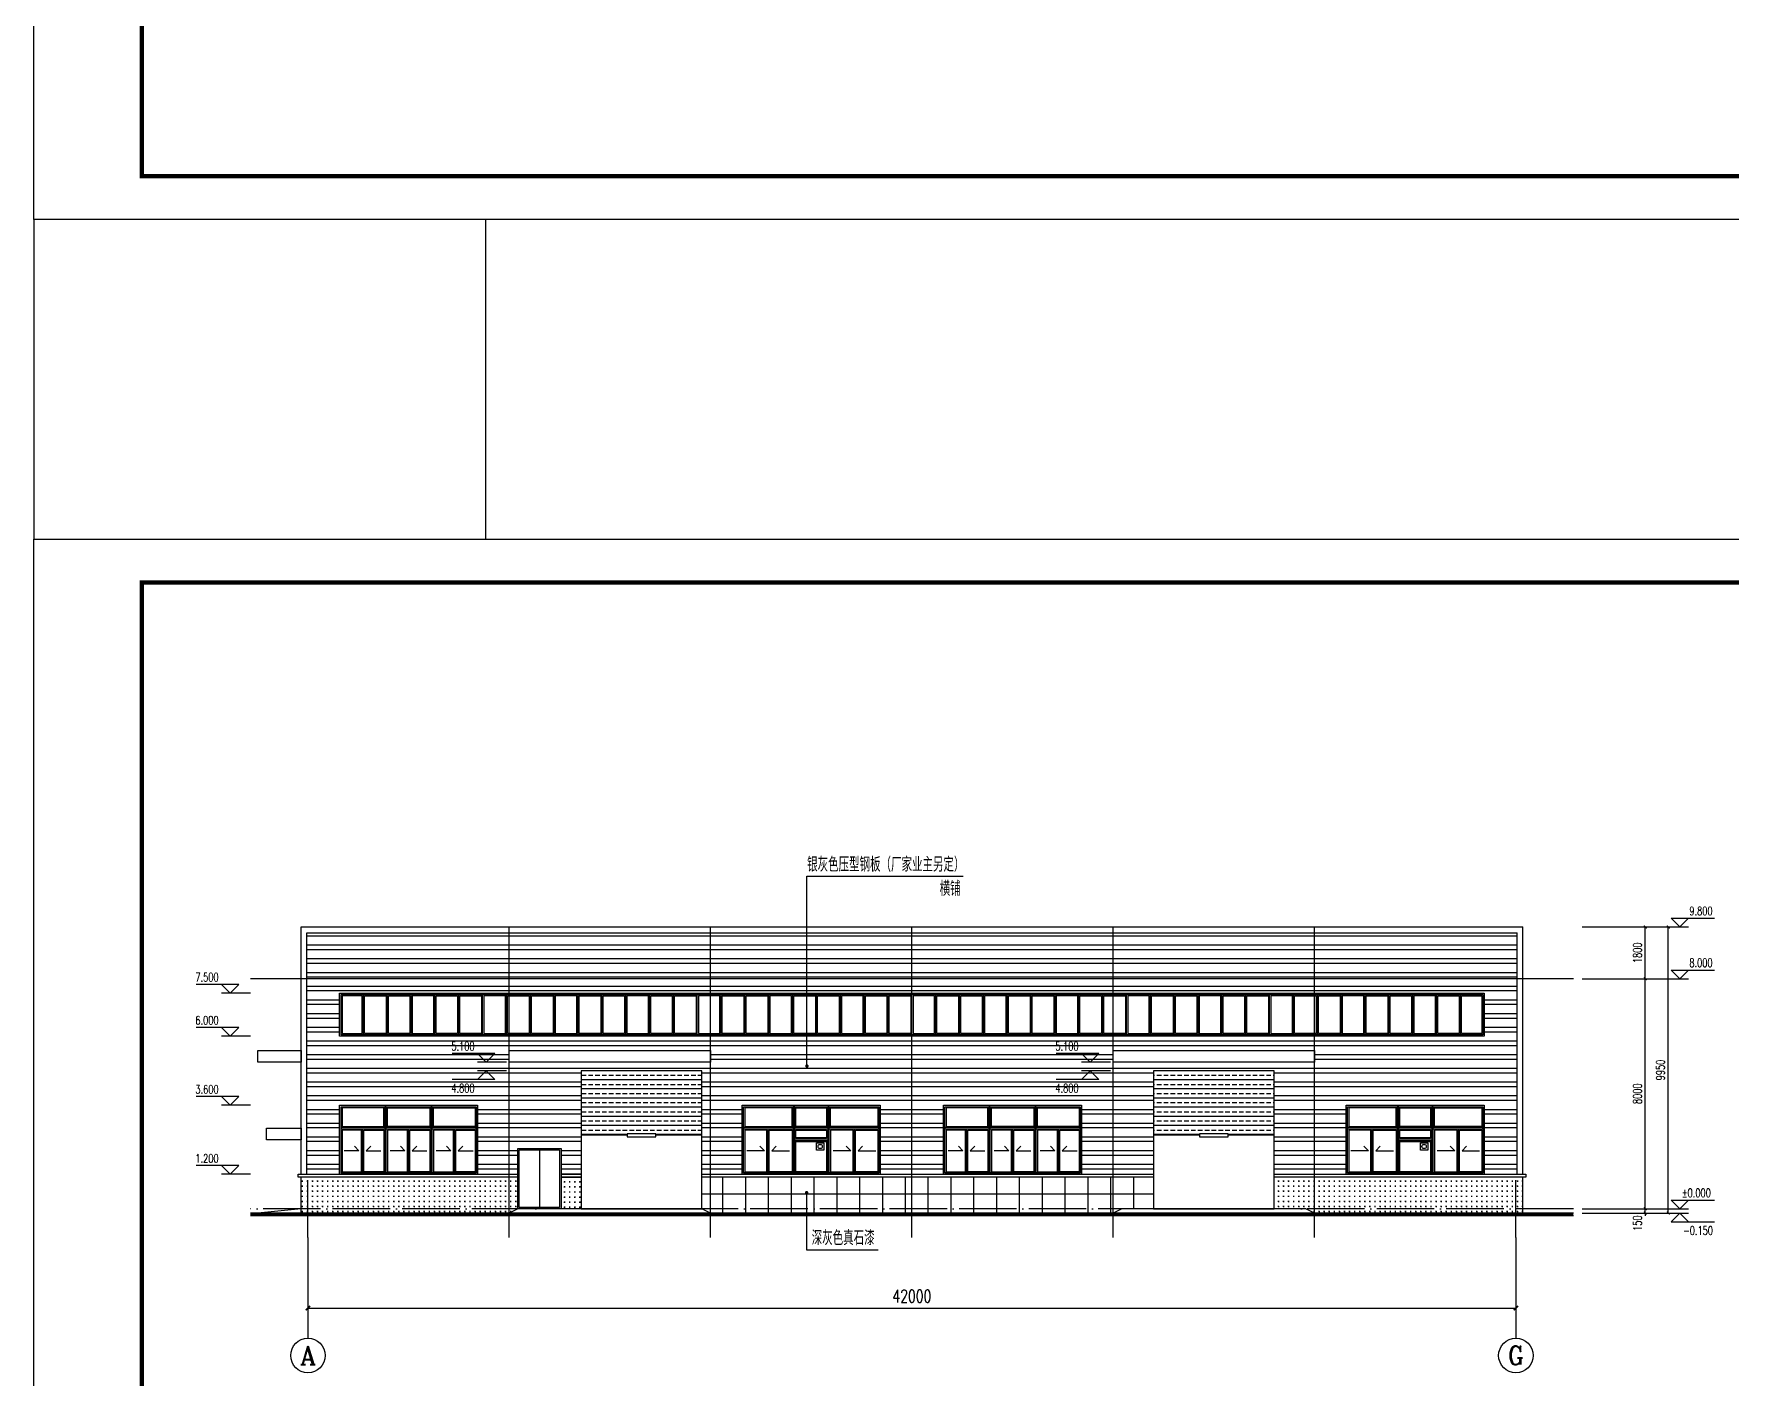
# Model space of a CAD drawing. Extents: x -16809 to 109341, y -15901 to 593582.
# Drawn here: x -16809 to 42198, y 169810 to 216541 of the extents above; entities that cross this region are included whole.
import ezdxf
from ezdxf.enums import TextEntityAlignment as Align

# ---------------------------------------------------------------- set-up
doc = ezdxf.new("R2010")
doc.units = 0
doc.header["$LTSCALE"] = 1000
doc.header["$MEASUREMENT"] = 0
doc.linetypes.add('DOTE', pattern=[2.42, 2, -0.2, 0.02, -0.2])
doc.layers.get('Defpoints').update_dxf_attribs({"color": 250})
for name, color, linetype in [('0 - 立面线', 7, 'Continuous'), ('0-建筑立面', 255, 'Continuous'), ('AXIS', 171, 'Continuous'), ('AXIS_TEXT', 7, 'Continuous'), ('DIM_ELEV', 171, 'Continuous'), ('DIM_LEAD', 171, 'Continuous'), ('DOTE', 14, 'DOTE'), ('PUB_TEXT', 7, 'Continuous'), ('TK', 4, 'Continuous'), ('WINDOW', 140, 'Continuous'), ('填充', 8, 'Continuous')]:
    doc.layers.add(name, color=color, linetype=linetype)
doc.layers.add('02', color=1, linetype='Continuous', lineweight=15)
doc.styles.add('_TCH_AXIS', font='COMPLEX', dxfattribs={"bigfont": 'GBCBIG'})
doc.styles.add('_TCH_DIM', font='SIMPLEX', dxfattribs={"bigfont": 'GBCBIG'})
doc.styles.add('_TCH_DIM_T3', font='SIMPLEX', dxfattribs={"width": 0.705882, "bigfont": 'GBCBIG'})
doc.styles.add('COMPLEX', font='COMPLEX')
doc.dimstyles.new('_TCH_ARCH&&100', dxfattribs={"dimtxt": 297.5, "dimasz": 100, "dimexe": 250, "dimexo": 300, "dimgap": 126.25, "dimtad": 1, "dimdec": 0, "dimzin": 0, "dimdsep": 46, "dimtxsty": '_TCH_DIM_T3', "dimblk": 'ARCHTICK', "dimcen": 0.09, "dimclrt": 7, "dimazin": 2, "dimtfac": 1, "dimtdec": 0, "dimtix": 1, "dimtmove": 2, "dimatfit": 3, "dimfxl": 0, "dimtolj": 1, "dimtzin": 0, "dimarcsym": 0})
doc.dimstyles.new('_TCH_ARCH&&150', dxfattribs={"dimtxt": 446.25, "dimasz": 150, "dimexe": 375, "dimexo": 450, "dimgap": 189.375, "dimtad": 1, "dimdec": 0, "dimzin": 0, "dimdsep": 46, "dimtxsty": '_TCH_DIM_T3', "dimblk": 'ARCHTICK', "dimcen": 0.09, "dimclrt": 7, "dimazin": 2, "dimtfac": 1, "dimtdec": 0, "dimtix": 1, "dimtmove": 2, "dimatfit": 3, "dimfxl": 0, "dimtolj": 1, "dimtzin": 0, "dimarcsym": 0})
pattern_1 = [(180, (-2158.68, -178665.3), (-1e-14, -176.7767), [40, -136.7767]), (270, (-2355.45, -178468.52), (176.7767, -1e-14), [40, -136.7767])]

# ---------------------------------------------------------------- blocks, each defined once
blk = doc.blocks.new('A$C474D48D3')
at = {"layer": '02'}
h = blk.add_hatch(color=256, dxfattribs=at)
edge = h.paths.add_edge_path()
edge.add_arc((-125, -125), 75, 0, 360)
blk.add_lwpolyline([(-250, 0), (0, 0), (0, -250), (-250, -250)], close=True)
blk.add_circle((-125, -125), 75)
blk = doc.blocks.new('A$C5D2F2028')
at = {"layer": 'WINDOW'}
for p, q in [((900, 50), (900, 1575)), ((3900, 50), (3900, 1575))]:
    blk.add_line(p, q, dxfattribs=at)
for points in [[(0, 0), (4800, 0), (4800, 2400), (0, 2400)], [(50, 50), (4750, 50), (4750, 2350), (50, 2350)], [(1775, 2350), (1825, 2350), (1825, 50), (1775, 50)], [(2975, 2350), (3025, 2350), (3025, 50), (2975, 50)], [(4750, 1625), (4750, 1575), (50, 1575), (50, 1625)]]:
    blk.add_lwpolyline(points, close=True, dxfattribs=at)
at = {"layer": 'WINDOW', "color": 252}
for points in [[(1735, 2310), (90, 2310), (90, 1665), (1735, 1665)], [(2935, 2310), (1865, 2310), (1865, 1665), (2935, 1665)], [(3065, 2310), (4710, 2310), (4710, 1665), (3065, 1665)], [(860, 1535), (90, 1535), (90, 90), (860, 90)], [(940, 1535), (1735, 1535), (1735, 90), (940, 90)], [(1865, 1265), (2935, 1265), (2935, 1535), (1865, 1535)], [(3860, 1535), (3065, 1535), (3065, 90), (3860, 90)], [(3940, 1535), (4710, 1535), (4710, 90), (3940, 90)], [(2935, 1135), (1865, 1135), (1865, 90), (2935, 90)]]:
    blk.add_lwpolyline(points, close=True, dxfattribs=at)
at = {"layer": 'WINDOW'}
for points in [[(1825, 1225), (2975, 1225)], [(615, 972), (771, 813), (160, 813)], [(1185, 972), (1029, 813), (1640, 813)], [(2975, 1175), (1825, 1175)], [(3615, 972), (3771, 813), (3160, 813)], [(4185, 972), (4029, 813), (4640, 813)]]:
    blk.add_lwpolyline(points, dxfattribs=at)
at = {"xscale": -1}
blk.add_blockref('A$C474D48D3', (1965, 1091), dxfattribs=at)
blk = doc.blocks.new('A$C7BE47643')
at = {"layer": 'WINDOW'}
for p, q in [((800, 50), (800, 1575)), ((2400, 50), (2400, 1575)), ((4000, 50), (4000, 1575))]:
    blk.add_line(p, q, dxfattribs=at)
for points in [[(0, 0), (4800, 0), (4800, 2400), (0, 2400)], [(50, 50), (4750, 50), (4750, 2350), (50, 2350)], [(1575, 2350), (1625, 2350), (1625, 50), (1575, 50)], [(3175, 2350), (3225, 2350), (3225, 50), (3175, 50)], [(4750, 1625), (4750, 1575), (50, 1575), (50, 1625)]]:
    blk.add_lwpolyline(points, close=True, dxfattribs=at)
at = {"layer": 'WINDOW', "color": 252}
for points in [[(1535, 2310), (90, 2310), (90, 1665), (1535, 1665)], [(3135, 2310), (1665, 2310), (1665, 1665), (3135, 1665)], [(3265, 2310), (4710, 2310), (4710, 1665), (3265, 1665)], [(760, 1535), (90, 1535), (90, 90), (760, 90)], [(840, 1535), (1535, 1535), (1535, 90), (840, 90)], [(2360, 1535), (1665, 1535), (1665, 90), (2360, 90)], [(2440, 1535), (3135, 1535), (3135, 90), (2440, 90)], [(3960, 1535), (3265, 1535), (3265, 90), (3960, 90)], [(4040, 1535), (4710, 1535), (4710, 90), (4040, 90)]]:
    blk.add_lwpolyline(points, close=True, dxfattribs=at)
at = {"layer": 'WINDOW'}
for points in [[(515, 972), (671, 813), (160, 813)], [(1085, 972), (929, 813), (1440, 813)], [(2115, 972), (2271, 813), (1760, 813)], [(2685, 972), (2529, 813), (3040, 813)], [(3715, 972), (3871, 813), (3360, 813)], [(4285, 972), (4129, 813), (4640, 813)]]:
    blk.add_lwpolyline(points, dxfattribs=at)
blk = doc.blocks.new('A$C56D60E92')
at = {"layer": '填充'}
h = blk.add_hatch(dxfattribs=at)
h.set_pattern_fill('ANSI33', color=250, scale=100, angle=135)
h.set_pattern_definition([(180, (-23503, -337664), (-3e-14, -317.5), []), (180, (-23661.75, -337505.25), (-3e-14, -317.5), [158.75, -79.375])])
h.paths.add_polyline_path([(2600, 2606), (2600, 2556), (4200, 2556), (4200, 4800), (0, 4800), (0, 2556), (1600, 2556), (1600, 2606)])
at = {"layer": 'WINDOW'}
for p, q in [((0, 2556), (1600, 2556)), ((2600, 2556), (4200, 2556))]:
    blk.add_line(p, q, dxfattribs=at)
for points in [[(0, 4800), (4200, 4800), (4200, 0), (0, 0)], [(2600, 2606), (2600, 2506), (1600, 2506), (1600, 2606)]]:
    blk.add_lwpolyline(points, close=True, dxfattribs=at)
blk = doc.blocks.new('A$C1AEC7027')
at = {"layer": 'WINDOW'}
blk.add_line((750, 2050), (750, 50), dxfattribs=at)
for points in [[(1500, 2100), (0, 2100), (0, 0), (1500, 0)], [(1450, 2050), (50, 2050), (50, 50), (1450, 50)]]:
    blk.add_lwpolyline(points, close=True, dxfattribs=at)
blk = doc.blocks.new('A$C22645104')
at = {"layer": 'WINDOW'}
for p, q in [((0, 50), (0, 1450)), ((829, 50), (829, 1450)), ((1658, 50), (1658, 1450)), ((2487, 50), (2487, 1450)), ((3317, 50), (3317, 1450)), ((4146, 50), (4146, 1450)), ((4975, 50), (4975, 1450)), ((5804, 50), (5804, 1450)), ((6633, 50), (6633, 1450)), ((7462, 50), (7462, 1450)), ((8292, 50), (8292, 1450)), ((9121, 50), (9121, 1450)), ((9950, 50), (9950, 1450)), ((10779, 50), (10779, 1450)), ((11608, 50), (11608, 1450)), ((12437, 50), (12437, 1450)), ((13267, 50), (13267, 1450)), ((14096, 50), (14096, 1450)), ((14925, 50), (14925, 1450)), ((15754, 50), (15754, 1450)), ((16583, 50), (16583, 1450)), ((17412, 50), (17412, 1450)), ((18242, 50), (18242, 1450)), ((19071, 50), (19071, 1450)), ((19900, 50), (19900, 1450)), ((20729, 50), (20729, 1450)), ((21558, 50), (21558, 1450)), ((22387, 50), (22387, 1450)), ((23217, 50), (23217, 1450)), ((24046, 50), (24046, 1450)), ((24875, 50), (24875, 1450)), ((25704, 50), (25704, 1450)), ((26533, 50), (26533, 1450)), ((27362, 50), (27362, 1450)), ((28192, 50), (28192, 1450)), ((29021, 50), (29021, 1450)), ((29850, 50), (29850, 1450)), ((30679, 50), (30679, 1450)), ((31508, 50), (31508, 1450)), ((32337, 50), (32337, 1450)), ((33167, 50), (33167, 1450)), ((33996, 50), (33996, 1450)), ((34825, 50), (34825, 1450)), ((35654, 50), (35654, 1450)), ((36483, 50), (36483, 1450)), ((37312, 50), (37312, 1450)), ((38142, 50), (38142, 1450)), ((38971, 50), (38971, 1450))]:
    blk.add_line(p, q, dxfattribs=at)
for points in [[(39800, 0), (0, 0), (0, 1500), (39800, 1500)], [(39750, 50), (50, 50), (50, 1450), (39750, 1450)]]:
    blk.add_lwpolyline(points, close=True, dxfattribs=at)
at = {"layer": 'WINDOW', "color": 251}
for points in [[(90, 90), (789, 90), (789, 1410), (90, 1410)], [(1618, 90), (869, 90), (869, 1410), (1618, 1410)], [(2447, 90), (1698, 90), (1698, 1410), (2447, 1410)], [(2527, 90), (3277, 90), (3277, 1410), (2527, 1410)], [(4106, 90), (3357, 90), (3357, 1410), (4106, 1410)], [(4935, 90), (4186, 90), (4186, 1410), (4935, 1410)], [(5015, 90), (5764, 90), (5764, 1410), (5015, 1410)], [(6593, 90), (5844, 90), (5844, 1410), (6593, 1410)], [(7422, 90), (6673, 90), (6673, 1410), (7422, 1410)], [(7502, 90), (8252, 90), (8252, 1410), (7502, 1410)], [(9081, 90), (8332, 90), (8332, 1410), (9081, 1410)], [(9910, 90), (9161, 90), (9161, 1410), (9910, 1410)], [(9990, 90), (10739, 90), (10739, 1410), (9990, 1410)], [(11568, 90), (10819, 90), (10819, 1410), (11568, 1410)], [(12397, 90), (11648, 90), (11648, 1410), (12397, 1410)], [(12477, 90), (13227, 90), (13227, 1410), (12477, 1410)], [(14056, 90), (13307, 90), (13307, 1410), (14056, 1410)], [(14885, 90), (14136, 90), (14136, 1410), (14885, 1410)], [(14965, 90), (15714, 90), (15714, 1410), (14965, 1410)], [(16543, 90), (15794, 90), (15794, 1410), (16543, 1410)], [(17372, 90), (16623, 90), (16623, 1410), (17372, 1410)], [(17452, 90), (18202, 90), (18202, 1410), (17452, 1410)], [(19031, 90), (18282, 90), (18282, 1410), (19031, 1410)], [(19860, 90), (19111, 90), (19111, 1410), (19860, 1410)], [(19940, 90), (20689, 90), (20689, 1410), (19940, 1410)], [(21518, 90), (20769, 90), (20769, 1410), (21518, 1410)], [(22347, 90), (21598, 90), (21598, 1410), (22347, 1410)], [(22427, 90), (23177, 90), (23177, 1410), (22427, 1410)], [(24006, 90), (23257, 90), (23257, 1410), (24006, 1410)], [(24835, 90), (24086, 90), (24086, 1410), (24835, 1410)], [(24915, 90), (25664, 90), (25664, 1410), (24915, 1410)], [(26493, 90), (25744, 90), (25744, 1410), (26493, 1410)], [(27322, 90), (26573, 90), (26573, 1410), (27322, 1410)], [(27402, 90), (28152, 90), (28152, 1410), (27402, 1410)], [(28981, 90), (28232, 90), (28232, 1410), (28981, 1410)], [(29810, 90), (29061, 90), (29061, 1410), (29810, 1410)], [(29890, 90), (30639, 90), (30639, 1410), (29890, 1410)], [(31468, 90), (30719, 90), (30719, 1410), (31468, 1410)], [(32297, 90), (31548, 90), (31548, 1410), (32297, 1410)], [(32377, 90), (33127, 90), (33127, 1410), (32377, 1410)], [(33956, 90), (33207, 90), (33207, 1410), (33956, 1410)], [(34785, 90), (34036, 90), (34036, 1410), (34785, 1410)], [(34865, 90), (35614, 90), (35614, 1410), (34865, 1410)], [(36443, 90), (35694, 90), (35694, 1410), (36443, 1410)], [(37272, 90), (36523, 90), (36523, 1410), (37272, 1410)], [(37352, 90), (38102, 90), (38102, 1410), (37352, 1410)], [(38931, 90), (38182, 90), (38182, 1410), (38931, 1410)], [(39011, 1410), (39710, 1410), (39710, 90), (39011, 90)]]:
    blk.add_lwpolyline(points, close=True, dxfattribs=at)
blk = doc.blocks.new('GeYuanFrame_12877651', base_point=(20.09, 4.53))
at = {"layer": 'TK'}
blk.add_lwpolyline([(20.09, 4.53), (20.09, 598.53), (861.09, 598.53), (861.09, 4.53)], close=True, dxfattribs=at)
at = {"layer": 'TK', "const_width": 1}
blk.add_lwpolyline([(45.09, 588.53), (851.09, 588.53), (851.09, 14.53), (45.09, 14.53)], close=True, dxfattribs=at)
blk = doc.blocks.new('GeYuanFrame_23765231', base_point=(20.09, 4.53))
at = {"layer": 'TK'}
blk.add_lwpolyline([(20.09, 4.53), (20.09, 598.53), (861.09, 598.53), (861.09, 4.53)], close=True, dxfattribs=at)
at = {"layer": 'TK', "const_width": 1}
blk.add_lwpolyline([(45.09, 588.53), (851.09, 588.53), (851.09, 14.53), (45.09, 14.53)], close=True, dxfattribs=at)
blk = doc.blocks.new('_AXISO')
blk.add_circle((0, 0), 0.5)
at = {"layer": 'AXIS_TEXT', "style": 'COMPLEX', "width": 1.041667}
blk.add_attdef('A', text='', height=0.56, dxfattribs=at).set_placement((-0.25, -0.28), (0.25, -0.28), align=Align.FIT)
blk = doc.blocks.new('_ArchTick')
at = {"color": 0, "linetype": 'ByBlock', "const_width": 0.4}
blk.add_lwpolyline([(-0.5, -0.5), (0.5, 0.5)], dxfattribs=at)
blk = doc.blocks.new('*D111')
at = {"layer": 'AXIS', "color": 0, "lineweight": -2}
for p, q in [((-7283, 174245), (-7283, 171870)), ((34717, 174245), (34717, 171870)), ((-7283, 172245), (34717, 172245))]:
    blk.add_line(p, q, dxfattribs=at)
at = {"layer": 'Defpoints', "color": 0}
for p in [(-7283, 174695), (34717, 174695), (34717, 172245)]:
    blk.add_point(p, dxfattribs=at)
at = {"layer": 'AXIS', "color": 0, "lineweight": -2, "xscale": 150, "yscale": 150, "zscale": 150, "rotation": 180}
blk.add_blockref('_ArchTick', (-7283, 172245), dxfattribs=at)
at = {"layer": 'AXIS', "color": 0, "lineweight": -2, "xscale": 150, "yscale": 150, "zscale": 150}
blk.add_blockref('_ArchTick', (34717, 172245), dxfattribs=at)
at = {"layer": 'AXIS', "color": 7, "insert": (13717, 172657), "char_height": 446.2, "attachment_point": 5, "style": '_TCH_DIM_T3'}
blk.add_mtext('\\A1;42000', dxfattribs=at)
blk = doc.blocks.new('*D112')
at = {"layer": 'AXIS', "color": 0, "lineweight": -2}
for p, q in [((37017, 185495), (40267, 185495)), ((40017, 175545), (40017, 185495)), ((37017, 175545), (40267, 175545))]:
    blk.add_line(p, q, dxfattribs=at)
at = {"layer": 'Defpoints', "color": 0}
for p in [(36717, 185495), (40017, 185495), (36717, 175545)]:
    blk.add_point(p, dxfattribs=at)
at = {"layer": 'AXIS', "color": 0, "lineweight": -2, "xscale": 100, "yscale": 100, "zscale": 100}
for p, rotation in [((40017, 185495), 90), ((40017, 175545), 270)]:
    blk.add_blockref('_ArchTick', p, dxfattribs=dict(at, rotation=rotation))
at = {"layer": 'AXIS', "color": 7, "insert": (39742, 180520), "char_height": 297.5, "attachment_point": 5, "rotation": 90, "style": '_TCH_DIM_T3'}
blk.add_mtext('\\A1;9950', dxfattribs=at)
blk = doc.blocks.new('*D113')
at = {"layer": 'AXIS', "color": 0, "lineweight": -2}
for p, q in [((37017, 175695), (39467, 175695)), ((37017, 175545), (39467, 175545)), ((39217, 175695), (39217, 175795)), ((39217, 175545), (39217, 175695)), ((39217, 175545), (39217, 175445))]:
    blk.add_line(p, q, dxfattribs=at)
at = {"layer": 'Defpoints', "color": 0}
for p in [(36717, 175695), (36717, 175545), (39217, 175695)]:
    blk.add_point(p, dxfattribs=at)
at = {"layer": 'AXIS', "color": 0, "lineweight": -2, "xscale": 100, "yscale": 100, "zscale": 100}
for p, rotation in [((39217, 175695), 270), ((39217, 175545), 90)]:
    blk.add_blockref('_ArchTick', p, dxfattribs=dict(at, rotation=rotation))
at = {"layer": 'AXIS', "color": 7, "insert": (38942, 175195), "char_height": 297.5, "attachment_point": 5, "rotation": 90, "style": '_TCH_DIM_T3'}
blk.add_mtext('\\A1;150', dxfattribs=at)
blk = doc.blocks.new('*D114')
at = {"layer": 'AXIS', "color": 0, "lineweight": -2}
for p, q in [((37017, 183695), (39467, 183695)), ((39217, 175695), (39217, 183695)), ((37017, 175695), (39467, 175695))]:
    blk.add_line(p, q, dxfattribs=at)
at = {"layer": 'Defpoints', "color": 0}
for p in [(36717, 183695), (39217, 183695), (36717, 175695)]:
    blk.add_point(p, dxfattribs=at)
at = {"layer": 'AXIS', "color": 0, "lineweight": -2, "xscale": 100, "yscale": 100, "zscale": 100}
for p, rotation in [((39217, 183695), 90), ((39217, 175695), 270)]:
    blk.add_blockref('_ArchTick', p, dxfattribs=dict(at, rotation=rotation))
at = {"layer": 'AXIS', "color": 7, "insert": (38942, 179695), "char_height": 297.5, "attachment_point": 5, "rotation": 90, "style": '_TCH_DIM_T3'}
blk.add_mtext('\\A1;8000', dxfattribs=at)
blk = doc.blocks.new('*D115')
at = {"layer": 'AXIS', "color": 0, "lineweight": -2}
for p, q in [((37017, 185495), (39467, 185495)), ((39217, 183695), (39217, 185495)), ((37017, 183695), (39467, 183695))]:
    blk.add_line(p, q, dxfattribs=at)
at = {"layer": 'Defpoints', "color": 0}
for p in [(36717, 185495), (39217, 185495), (36717, 183695)]:
    blk.add_point(p, dxfattribs=at)
at = {"layer": 'AXIS', "color": 0, "lineweight": -2, "xscale": 100, "yscale": 100, "zscale": 100}
for p, rotation in [((39217, 185495), 90), ((39217, 183695), 270)]:
    blk.add_blockref('_ArchTick', p, dxfattribs=dict(at, rotation=rotation))
at = {"layer": 'AXIS', "color": 7, "insert": (38942, 184595), "char_height": 297.5, "attachment_point": 5, "rotation": 90, "style": '_TCH_DIM_T3'}
blk.add_mtext('\\A1;1800', dxfattribs=at)

msp = doc.modelspace()

# ---------------------------------------------------------------- hatches: boundary and pattern name
at = {"layer": '填充'}
h = msp.add_hatch(dxfattribs=at)
h.set_pattern_fill('ANSI32,_O', color=250, scale=100, angle=135)
h.set_pattern_definition([(180, (-2103.3, -178669.97), (-3e-14, -476.25), []), (180, (-2262.04, -178511.2), (-3e-14, -476.25), [])])
h.paths.add_polyline_path([(12617.4, 179294.9), (12617.4, 176894.9), (14817.4, 176894.9), (14817.4, 179294.9), (19617.4, 179294.9), (19617.4, 176894.9), (22117.4, 176894.9), (22117.4, 180494.9), (26317.4, 180494.9), (26317.4, 176894.9), (28817.4, 176894.9), (28817.4, 179294.9), (33617.4, 179294.9), (33617.4, 176894.9), (34757.4, 176894.9), (34757.4, 185294.9), (-7322.6, 185294.9), (-7322.6, 176894.9), (-6182.6, 176894.9), (-6182.6, 179294.9), (-1382.6, 179294.9), (-1382.6, 176894.9), (17.4, 176894.9), (17.4, 177794.9), (1517.4, 177794.9), (1517.4, 176894.9), (2217.4, 176894.9), (2217.4, 180494.9), (6417.4, 180494.9), (6417.4, 176894.9), (7817.4, 176894.9), (7817.4, 179294.9)])
h.paths.add_polyline_path([(-6182.6, 181694.9), (-6182.6, 183194.9), (33617.4, 183194.9), (33617.4, 181694.9)], flags=16)
h.paths.add_polyline_path([(6717.4, 180794.9), (-282.6, 180794.9), (-282.6, 181194.9), (6717.4, 181194.9)], flags=16)
h.paths.add_polyline_path([(20717.4, 180794.9), (20717.4, 181194.9), (27717.4, 181194.9), (27717.4, 180794.9)], flags=16)
h = msp.add_hatch(dxfattribs=at)
h.set_pattern_fill('石膏板', color=250, scale=50, angle=135)
h.set_pattern_definition(pattern_1)
h.paths.add_polyline_path([(17.4, 176794.9), (-7522.6, 176794.9), (-7522.6, 175544.9), (-282.6, 175544.9), (17.4, 175694.9)])
h = msp.add_hatch(dxfattribs=at)
h.set_pattern_fill('石膏板', color=250, scale=50, angle=135)
h.set_pattern_definition([(7e-15, (33263.02, -156766.8), (1e-14, -176.7767), [40, -136.7767]), (270, (33459.8, -156570.02), (-176.7767, -1e-14), [40, -136.7767])])
h.paths.add_polyline_path([(1517.4, 175694.9), (2217.4, 175694.9), (2217.4, 176794.9), (1517.4, 176794.9)])
h = msp.add_hatch(dxfattribs=at)
h.set_pattern_fill('NET', color=250, scale=250)
h.set_pattern_definition([(0, (0, 0), (0, 793.75), []), (90, (0, 0), (-793.75, 5e-14), [])])
h.paths.add_polyline_path([(22117.4, 176794.9), (6417.4, 176794.9), (6417.4, 175694.9), (6717.4, 175544.9), (20717.4, 175544.9), (21017.4, 175694.9), (22117.4, 175694.9)])
h = msp.add_hatch(dxfattribs=at)
h.set_pattern_fill('石膏板', color=250, scale=50, angle=135)
h.set_pattern_definition(pattern_1)
h.paths.add_polyline_path([(34957.4, 176794.9), (26317.4, 176794.9), (26317.4, 175694.9), (27417.4, 175694.9), (27717.4, 175544.9), (34957.4, 175544.9)])

# ---------------------------------------------------------------- linework, layer by layer
for p, q in [((-7522.6, 176894.9), (-7522.6, 185494.9)), ((-7322.6, 176894.9), (-7322.6, 185294.9)), ((-7622.6, 176794.9), (-7622.6, 176894.9)), ((-7522.6, 175544.9), (-7522.6, 176794.9))]:
    msp.add_line(p, q)
msp.add_lwpolyline([(-16808.6, 198973.5), (-1095.3, 198973.5), (-1095.3, 210095.1), (-16808.6, 210095.1)], close=True)
at = {"const_width": 100}
msp.add_lwpolyline([(36717.4, 175494.9), (-9282.6, 175494.9)], dxfattribs=at)
for points in [[(36717.4, 175544.9), (-9282.6, 175544.9)], [(36717.4, 175444.9), (-9282.6, 175444.9)]]:
    msp.add_lwpolyline(points)
at = {"layer": '0 - 立面线'}
for p, q in [((34757.4, 176894.9), (34757.4, 185294.9)), ((34957.4, 176894.9), (34957.4, 185494.9)), ((-7622.6, 176894.9), (17.4, 176894.9)), ((17.4, 176794.9), (-7622.6, 176794.9)), ((2217.4, 176894.9), (1517.4, 176894.9)), ((1517.4, 176894.9), (2217.4, 176894.9)), ((1517.4, 176794.9), (2217.4, 176794.9)), ((2217.4, 176794.9), (1517.4, 176794.9)), ((6417.4, 176894.9), (22117.4, 176894.9)), ((22117.4, 176794.9), (6417.4, 176794.9)), ((26317.4, 176894.9), (35057.4, 176894.9)), ((35057.4, 176794.9), (26317.4, 176794.9)), ((34957.4, 175544.9), (34957.4, 176794.9)), ((35057.4, 176894.9), (35057.4, 176794.9))]:
    msp.add_line(p, q, dxfattribs=at)
for points in [[(-7522.6, 181194.9), (-7522.6, 180794.9), (-9022.6, 180794.9), (-9022.6, 181194.9)], [(-7522.6, 178494.9), (-7522.6, 178094.9), (-8722.6, 178094.9), (-8722.6, 178494.9)]]:
    msp.add_lwpolyline(points, close=True, dxfattribs=at)
at = {"layer": '0-建筑立面'}
for p, q in [((-7522.6, 185494.9), (34957.4, 185494.9)), ((-7322.6, 185294.9), (34757.4, 185294.9)), ((-7522.6, 175694.9), (-9022.6, 175544.9))]:
    msp.add_line(p, q, dxfattribs=at)
at = {"layer": 'AXIS'}
for p, q in [((-7282.6, 174694.9), (-7282.6, 171194.9)), ((34717.4, 174694.9), (34717.4, 171194.9))]:
    msp.add_line(p, q, dxfattribs=at)
at = {"layer": 'Defpoints'}
for p, q in [((-282.6, 174694.9), (-282.6, 185494.9)), ((6717.4, 174694.9), (6717.4, 185494.9)), ((13717.4, 174694.9), (13717.4, 185494.9)), ((20717.4, 174694.9), (20717.4, 185494.9)), ((27717.4, 174694.9), (27717.4, 185494.9)), ((36717.4, 183694.9), (-9282.6, 183694.9))]:
    msp.add_line(p, q, dxfattribs=at)
at = {"layer": 'DIM_ELEV'}
for p, q in [((39217.4, 185494.9), (40717.4, 185494.9)), ((40417.4, 185494.9), (40117.4, 185794.9)), ((40117.4, 185794.9), (41616.9, 185794.9)), ((40417.4, 185494.9), (40717.4, 185794.9)), ((39217.4, 183694.9), (40717.4, 183694.9)), ((40417.4, 183694.9), (40117.4, 183994.9)), ((40117.4, 183994.9), (41616.9, 183994.9)), ((40417.4, 183694.9), (40717.4, 183994.9)), ((-9682.6, 183494.9), (-11167.1, 183494.9)), ((-9982.6, 183194.9), (-10282.6, 183494.9)), ((-9282.6, 183194.9), (-10282.6, 183194.9)), ((-9982.6, 183194.9), (-9682.6, 183494.9)), ((-9682.6, 181994.9), (-11167.1, 181994.9)), ((-9982.6, 181694.9), (-10282.6, 181994.9)), ((-9982.6, 181694.9), (-9682.6, 181994.9)), ((-9282.6, 181694.9), (-10282.6, 181694.9)), ((-782.6, 181094.9), (-2267.1, 181094.9)), ((-1082.6, 180794.9), (-1382.6, 181094.9)), ((-382.6, 180794.9), (-1382.6, 180794.9)), ((-1082.6, 180794.9), (-782.6, 181094.9)), ((20217.4, 181094.9), (18732.9, 181094.9)), ((19917.4, 180794.9), (19617.4, 181094.9)), ((20617.4, 180794.9), (19617.4, 180794.9)), ((19917.4, 180794.9), (20217.4, 181094.9)), ((-782.6, 180194.9), (-2267.1, 180194.9)), ((-1082.6, 180494.9), (-1382.6, 180194.9)), ((-382.6, 180494.9), (-1382.6, 180494.9)), ((-1082.6, 180494.9), (-782.6, 180194.9)), ((20217.4, 180194.9), (18732.9, 180194.9)), ((19917.4, 180494.9), (19617.4, 180194.9)), ((20617.4, 180494.9), (19617.4, 180494.9)), ((19917.4, 180494.9), (20217.4, 180194.9)), ((-9682.6, 179594.9), (-11167.1, 179594.9)), ((-9982.6, 179294.9), (-10282.6, 179594.9)), ((-9982.6, 179294.9), (-9682.6, 179594.9)), ((-9282.6, 179294.9), (-10282.6, 179294.9)), ((-9682.6, 177194.9), (-11167.1, 177194.9)), ((-9982.6, 176894.9), (-10282.6, 177194.9)), ((-9982.6, 176894.9), (-9682.6, 177194.9)), ((-9282.6, 176894.9), (-10282.6, 176894.9)), ((40417.4, 175694.9), (40117.4, 175994.9)), ((40117.4, 175994.9), (41616.9, 175994.9)), ((40417.4, 175694.9), (40717.4, 175994.9)), ((39217.4, 175694.9), (40717.4, 175694.9)), ((39217.4, 175544.9), (40717.4, 175544.9)), ((40417.4, 175544.9), (40117.4, 175244.9)), ((40417.4, 175544.9), (40717.4, 175244.9)), ((40117.4, 175244.9), (41616.9, 175244.9))]:
    msp.add_line(p, q, dxfattribs=at)
at = {"layer": 'DIM_LEAD'}
for p, q in [((10067.3, 180656.8), (10067.3, 187256.1)), ((10067.3, 187256.1), (15502.7, 187256.1)), ((10057.8, 176255.1), (10057.8, 174272.6)), ((10057.8, 174272.6), (12547, 174272.6))]:
    msp.add_line(p, q, dxfattribs=at)
at = {"layer": 'DIM_LEAD', "const_width": 60}
for points in [[(10067.3, 180626.8, 1), (10067.3, 180686.8, 1)], [(10057.8, 176285.1, 1), (10057.8, 176225.1, 1)]]:
    msp.add_lwpolyline(points, format="xyb", close=True, dxfattribs=at)
at = {"layer": 'DOTE'}
for p, q in [((-7282.6, 174694.9), (-7282.6, 176894.9)), ((34717.4, 174694.9), (34717.4, 176894.9)), ((36717.4, 175694.9), (-9282.6, 175694.9))]:
    msp.add_line(p, q, dxfattribs=at)
at = {"layer": 'WINDOW'}
for points in [[(6717.4, 181194.9), (6717.4, 180794.9), (-282.6, 180794.9), (-282.6, 181194.9)], [(27717.4, 181194.9), (27717.4, 180794.9), (20717.4, 180794.9), (20717.4, 181194.9)], [(6417.4, 175694.9), (17.4, 175694.9), (-282.6, 175544.9), (6717.4, 175544.9)], [(27417.4, 175694.9), (21017.4, 175694.9), (20717.4, 175544.9), (27717.4, 175544.9)]]:
    msp.add_lwpolyline(points, close=True, dxfattribs=at)

# ---------------------------------------------------------------- block references
at = {"xscale": -1}
for p in [(12617.4, 176894.9), (33617.4, 176894.9)]:
    msp.add_blockref('A$C5D2F2028', p, dxfattribs=at)
at = {"layer": '0-建筑立面', "xscale": 150, "yscale": 150, "zscale": 150}
for name, p in [('GeYuanFrame_12877651', (-16808.6, 210095.1)), ('GeYuanFrame_23765231', (-16808.6, 109873.5))]:
    msp.add_blockref(name, p, dxfattribs=at)
at = {"layer": '0-建筑立面'}
msp.add_blockref('A$C22645104', (-6182.6, 181694.9), dxfattribs=at)
at = {"layer": '0-建筑立面', "xscale": -1}
for name, p in [('A$C56D60E92', (6417.4, 175694.9)), ('A$C56D60E92', (26317.4, 175694.9)), ('A$C1AEC7027', (1517.4, 175694.9))]:
    msp.add_blockref(name, p, dxfattribs=at)
at = {"layer": 'AXIS'}
ref = msp.add_blockref('_AXISO', (-7282.6, 170594.9), dxfattribs=dict(at, xscale=1200, yscale=1200, zscale=1200))
ref.add_attrib('A', 'A', dxfattribs={"layer": 'AXIS_TEXT', "height": 637.8, "style": '_TCH_AXIS'}).set_placement((-7555.9, 170276), (-7009.2, 170276), align=Align.FIT)
ref = msp.add_blockref('_AXISO', (34717.4, 170594.9), dxfattribs=dict(at, xscale=1200, yscale=1200, zscale=1200))
ref.add_attrib('A', 'G', dxfattribs={"layer": 'AXIS_TEXT', "height": 637.8, "style": '_TCH_AXIS'}).set_placement((34444.1, 170276), (34990.8, 170276), align=Align.FIT)
at = {"layer": 'WINDOW', "xscale": -1}
for p in [(-1382.6, 176894.9), (19617.4, 176894.9)]:
    msp.add_blockref('A$C7BE47643', p, dxfattribs=at)

# ---------------------------------------------------------------- texts
at = {"layer": 'PUB_TEXT', "style": '_TCH_DIM'}
for s, height, p in [('银灰色压型钢板（厂家业主另定）', 506.383, (10074.5, 187413.6)), ('横铺', 506.38, (14680.5, 186573.6)), ('深灰色真石漆', 506.38, (10233.6, 174430.1))]:
    msp.add_text(s, height=height, dxfattribs=at).set_placement(p)
at = {"layer": 'PUB_TEXT', "style": '_TCH_DIM', "width": 0.705882}
for s, p in [('9.800', (40746.9, 185899.9)), ('8.000', (40746.9, 184099.9)), ('7.500', (-11197.1, 183599.9)), ('6.000', (-11197.1, 182099.9)), ('5.100', (-2297.1, 181199.9)), ('5.100', (18702.9, 181199.9)), ('3.600', (-11197.1, 179699.9)), ('4.800', (-2297.1, 179739.9)), ('4.800', (18702.9, 179739.9)), ('1.200', (-11197.1, 177299.9)), ('%%P0.000', (40486.9, 176099.9)), ('-0.150', (40526.9, 174789.9))]:
    msp.add_text(s, height=297.5, dxfattribs=at).set_placement(p)

# ---------------------------------------------------------------- dimensions: what is measured, and where the dimension line sits
at = {"layer": 'AXIS'}
for p1, p2, distance, dimstyle, picture, middle in [((36717.4, 175544.9), (36717.4, 185494.9), -3300, '_TCH_ARCH&&100', '*D112', (39742.4, 180519.9)), ((36717.4, 183694.9), (36717.4, 185494.9), -2500, '_TCH_ARCH&&100', '*D115', (38942.4, 184594.9)), ((36717.4, 175694.9), (36717.4, 183694.9), -2500, '_TCH_ARCH&&100', '*D114', (38942.4, 179694.9)), ((-7282.6, 174694.9), (34717.4, 174694.9), -2450, '_TCH_ARCH&&150', '*D111', (13717.4, 172657.4))]:
    dim = msp.add_aligned_dim(p1=p1, p2=p2, distance=distance, dimstyle=dimstyle, dxfattribs=at)
    dim.commit()
    dim.dimension.update_dxf_attribs({"geometry": picture, "text_midpoint": middle})
dim = msp.add_linear_dim(base=(39217.4, 175694.9), p1=(36717.4, 175544.9), p2=(36717.4, 175694.9), angle=90, dimstyle='_TCH_ARCH&&100', dxfattribs=at)
dim.commit()
dim.dimension.update_dxf_attribs({"geometry": '*D113', "text_midpoint": (38942.4, 175194.9), "dimtype": 161})

doc.saveas('drawing.dxf')
